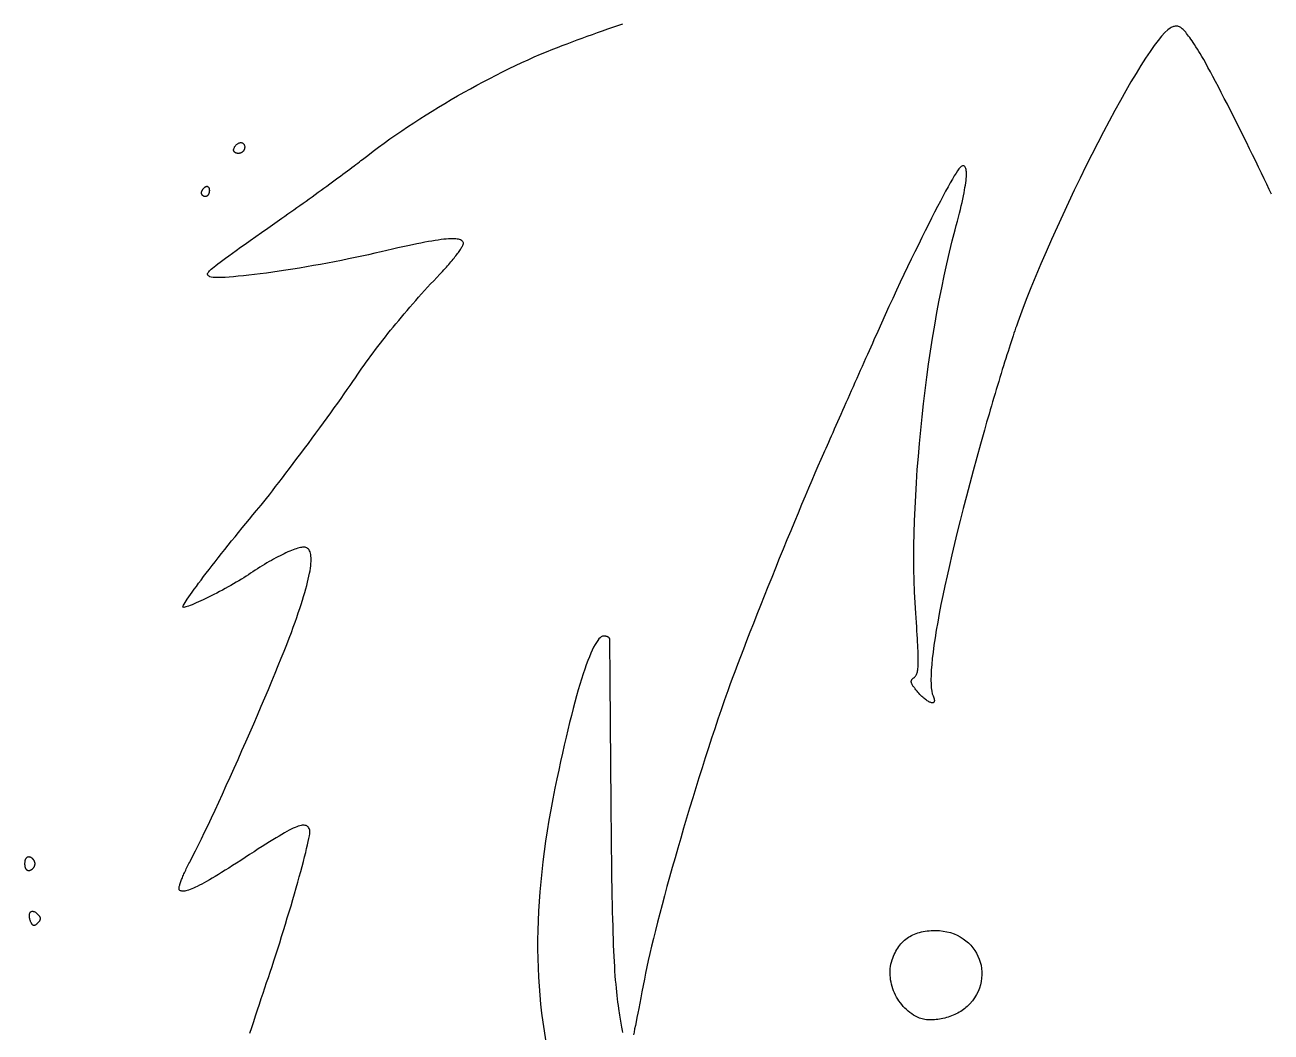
# Model space of a CAD drawing. Extents: x 61.4 to 117, y 125.4 to 225.4.
# Drawn here: x 66.6 to 89.87, y 194.55 to 213.35 of the extents above; entities that cross this region are included whole.
import ezdxf

# ---------------------------------------------------------------- set-up
doc = ezdxf.new("R2010")
doc.units = 0
doc.layers.add('LAYER_1', color=7, linetype='CONTINUOUS')

msp = doc.modelspace()

# ---------------------------------------------------------------- linework, layer by layer
at = {"layer": 'LAYER_1', "color": 7}
for points in [[(76.456, 212.9), (76.543, 212.934), (76.632, 212.969), (76.724, 213.004), (76.816, 213.039), (76.91, 213.074), (77.005, 213.109), (77.1, 213.144), (77.196, 213.178), (77.292, 213.212), (77.388, 213.245), (77.483, 213.278), (77.577, 213.31), (77.67, 213.342), (77.762, 213.372)], [(88.518, 212.86), (88.49, 212.904), (88.463, 212.946), (88.437, 212.986), (88.413, 213.023), (88.39, 213.057), (88.368, 213.089), (88.347, 213.119), (88.327, 213.147), (88.308, 213.172), (88.29, 213.196), (88.272, 213.217), (88.256, 213.236), (88.24, 213.254), (88.224, 213.269), (88.209, 213.283), (88.195, 213.294), (88.181, 213.304), (88.167, 213.313), (88.154, 213.32), (88.14, 213.325), (88.127, 213.328), (88.114, 213.331), (88.1, 213.331), (88.087, 213.331), (88.073, 213.329), (88.06, 213.326), (88.045, 213.322), (88.031, 213.317), (88.016, 213.31), (88, 213.303), (87.984, 213.295)], [(87.984, 213.295), (87.937, 213.263), (87.883, 213.213), (87.823, 213.147), (87.756, 213.066), (87.684, 212.969), (87.607, 212.859), (87.524, 212.735), (87.437, 212.598), (87.346, 212.45), (87.251, 212.291), (87.153, 212.122), (87.053, 211.943), (86.949, 211.755), (86.844, 211.56), (86.737, 211.358), (86.629, 211.15), (86.52, 210.936), (86.411, 210.717), (86.301, 210.494), (86.192, 210.269), (86.084, 210.041), (85.977, 209.811), (85.872, 209.581), (85.769, 209.35), (85.668, 209.121), (85.57, 208.893), (85.475, 208.668), (85.384, 208.445), (85.297, 208.227), (85.215, 208.013), (85.137, 207.805)], [(72.903, 210.843), (73.002, 210.919), (73.102, 210.996), (73.205, 211.073), (73.31, 211.149), (73.417, 211.225), (73.526, 211.301), (73.636, 211.377), (73.747, 211.452), (73.86, 211.527), (73.975, 211.601), (74.09, 211.674), (74.206, 211.747), (74.324, 211.818), (74.442, 211.889), (74.561, 211.96), (74.68, 212.029), (74.8, 212.097), (74.92, 212.164), (75.04, 212.229), (75.16, 212.294), (75.281, 212.357), (75.401, 212.419), (75.521, 212.479), (75.64, 212.538), (75.759, 212.595), (75.878, 212.65), (75.995, 212.704), (76.112, 212.756), (76.228, 212.806), (76.342, 212.854), (76.456, 212.9)], [(89.873, 210.192), (89.83, 210.284), (89.785, 210.381), (89.737, 210.482), (89.686, 210.589), (89.633, 210.698), (89.579, 210.811), (89.522, 210.927), (89.465, 211.044), (89.406, 211.163), (89.347, 211.283), (89.287, 211.403), (89.227, 211.522), (89.168, 211.64), (89.109, 211.757), (89.05, 211.872), (88.993, 211.983), (88.937, 212.092), (88.883, 212.196), (88.83, 212.296), (88.78, 212.391), (88.733, 212.48), (88.688, 212.562), (88.647, 212.638), (88.609, 212.706), (88.574, 212.766), (88.544, 212.818), (88.518, 212.86)], [(70.589, 210.955), (70.583, 210.955), (70.577, 210.956), (70.571, 210.956), (70.566, 210.957), (70.56, 210.958), (70.555, 210.96), (70.55, 210.961), (70.545, 210.963), (70.541, 210.964), (70.536, 210.967), (70.532, 210.969), (70.528, 210.971), (70.524, 210.974), (70.521, 210.976), (70.517, 210.979), (70.514, 210.982), (70.511, 210.986), (70.509, 210.989), (70.507, 210.992), (70.505, 210.996), (70.503, 211), (70.501, 211.004), (70.5, 211.008), (70.499, 211.012), (70.499, 211.016), (70.499, 211.02), (70.499, 211.024), (70.499, 211.029), (70.5, 211.033), (70.501, 211.038), (70.502, 211.042)], [(70.502, 211.042), (70.507, 211.055), (70.512, 211.067), (70.518, 211.079), (70.525, 211.089), (70.532, 211.099), (70.539, 211.108), (70.547, 211.117), (70.555, 211.124), (70.563, 211.131), (70.572, 211.137), (70.581, 211.142), (70.59, 211.147), (70.599, 211.151), (70.607, 211.153), (70.616, 211.156), (70.625, 211.157), (70.634, 211.157), (70.642, 211.157), (70.65, 211.156), (70.658, 211.153), (70.665, 211.15), (70.672, 211.147), (70.678, 211.142), (70.684, 211.136), (70.689, 211.13), (70.694, 211.122), (70.698, 211.114), (70.701, 211.105), (70.703, 211.094), (70.705, 211.083), (70.705, 211.071)], [(70.705, 211.071), (70.705, 211.065), (70.704, 211.059), (70.704, 211.053), (70.703, 211.047), (70.701, 211.042), (70.7, 211.036), (70.698, 211.03), (70.695, 211.025), (70.693, 211.02), (70.69, 211.015), (70.687, 211.01), (70.684, 211.005), (70.681, 211), (70.677, 210.996), (70.673, 210.991), (70.669, 210.987), (70.665, 210.984), (70.66, 210.98), (70.656, 210.976), (70.651, 210.973), (70.646, 210.97), (70.641, 210.968), (70.636, 210.965), (70.63, 210.963), (70.625, 210.961), (70.619, 210.959), (70.613, 210.958), (70.607, 210.957), (70.601, 210.956), (70.595, 210.955), (70.589, 210.955)], [(71.401, 209.747), (71.456, 209.786), (71.512, 209.825), (71.568, 209.865), (71.624, 209.905), (71.681, 209.945), (71.737, 209.986), (71.794, 210.026), (71.851, 210.067), (71.908, 210.108), (71.964, 210.148), (72.02, 210.189), (72.076, 210.229), (72.131, 210.269), (72.185, 210.308), (72.239, 210.347), (72.292, 210.385), (72.343, 210.423), (72.394, 210.46), (72.443, 210.497), (72.491, 210.532), (72.538, 210.567), (72.583, 210.6), (72.626, 210.632), (72.668, 210.664), (72.708, 210.694), (72.746, 210.722), (72.782, 210.749), (72.816, 210.775), (72.847, 210.799), (72.876, 210.822), (72.903, 210.843)], [(84.092, 210.72), (84.079, 210.712), (84.062, 210.694), (84.04, 210.667), (84.015, 210.632), (83.986, 210.588), (83.953, 210.535), (83.917, 210.475), (83.878, 210.407), (83.836, 210.333), (83.791, 210.251), (83.743, 210.162), (83.693, 210.067), (83.64, 209.966), (83.585, 209.86), (83.528, 209.748), (83.468, 209.631), (83.407, 209.509), (83.345, 209.383), (83.281, 209.252), (83.215, 209.118), (83.149, 208.98), (83.081, 208.839), (83.013, 208.695), (82.943, 208.549), (82.874, 208.4), (82.804, 208.249), (82.733, 208.096), (82.663, 207.942), (82.592, 207.787), (82.522, 207.632), (82.452, 207.476)], [(83.968, 209.527), (83.99, 209.61), (84.011, 209.69), (84.03, 209.766), (84.049, 209.84), (84.066, 209.911), (84.082, 209.978), (84.097, 210.042), (84.11, 210.104), (84.123, 210.162), (84.134, 210.217), (84.144, 210.269), (84.152, 210.319), (84.16, 210.365), (84.166, 210.408), (84.171, 210.449), (84.175, 210.487), (84.178, 210.521), (84.18, 210.553), (84.18, 210.583), (84.179, 210.609), (84.177, 210.632), (84.174, 210.653), (84.17, 210.671), (84.164, 210.687), (84.157, 210.699), (84.149, 210.709), (84.14, 210.717), (84.13, 210.721), (84.119, 210.723), (84.106, 210.723), (84.092, 210.72)], [(69.899, 210.218), (69.899, 210.222), (69.9, 210.226), (69.9, 210.23), (69.901, 210.234), (69.902, 210.238), (69.903, 210.242), (69.904, 210.246), (69.905, 210.25), (69.907, 210.254), (69.909, 210.258), (69.911, 210.262), (69.913, 210.266), (69.915, 210.27), (69.917, 210.274), (69.92, 210.278), (69.922, 210.282), (69.925, 210.286), (69.928, 210.29), (69.931, 210.294), (69.934, 210.298), (69.937, 210.302), (69.94, 210.305), (69.943, 210.309), (69.947, 210.312), (69.95, 210.315), (69.954, 210.319), (69.957, 210.322), (69.961, 210.325), (69.965, 210.328), (69.969, 210.33), (69.973, 210.333)], [(69.973, 210.333), (69.976, 210.335), (69.98, 210.337), (69.984, 210.338), (69.988, 210.34), (69.991, 210.34), (69.995, 210.341), (69.998, 210.341), (70.002, 210.341), (70.005, 210.341), (70.008, 210.34), (70.012, 210.339), (70.015, 210.338), (70.018, 210.336), (70.02, 210.334), (70.023, 210.332), (70.026, 210.33), (70.028, 210.327), (70.03, 210.324), (70.033, 210.321), (70.035, 210.318), (70.036, 210.314), (70.038, 210.31), (70.04, 210.306), (70.041, 210.301), (70.042, 210.297), (70.043, 210.292), (70.044, 210.286), (70.045, 210.281), (70.045, 210.276), (70.046, 210.27), (70.046, 210.264)], [(69.973, 210.15), (69.969, 210.15), (69.965, 210.15), (69.961, 210.15), (69.957, 210.151), (69.954, 210.152), (69.95, 210.153), (69.947, 210.154), (69.943, 210.155), (69.94, 210.157), (69.937, 210.158), (69.934, 210.16), (69.931, 210.162), (69.928, 210.164), (69.925, 210.166), (69.922, 210.169), (69.92, 210.171), (69.917, 210.174), (69.915, 210.176), (69.913, 210.179), (69.911, 210.182), (69.909, 210.185), (69.907, 210.188), (69.905, 210.191), (69.904, 210.194), (69.903, 210.197), (69.902, 210.201), (69.901, 210.204), (69.9, 210.208), (69.9, 210.211), (69.899, 210.215), (69.899, 210.218)], [(70.046, 210.264), (70.046, 210.258), (70.045, 210.252), (70.045, 210.246), (70.044, 210.24), (70.043, 210.234), (70.042, 210.229), (70.041, 210.223), (70.04, 210.218), (70.038, 210.213), (70.036, 210.208), (70.035, 210.203), (70.033, 210.198), (70.03, 210.194), (70.028, 210.189), (70.026, 210.185), (70.023, 210.181), (70.02, 210.177), (70.018, 210.174), (70.015, 210.17), (70.012, 210.167), (70.008, 210.164), (70.005, 210.162), (70.002, 210.159), (69.998, 210.157), (69.995, 210.155), (69.991, 210.153), (69.988, 210.152), (69.984, 210.151), (69.98, 210.15), (69.976, 210.15), (69.973, 210.15)], [(70.039, 208.662), (70.032, 208.669), (70.025, 208.676), (70.02, 208.683), (70.016, 208.69), (70.013, 208.697), (70.012, 208.705), (70.014, 208.714), (70.017, 208.723), (70.024, 208.734), (70.033, 208.747), (70.046, 208.761), (70.062, 208.777), (70.081, 208.795), (70.105, 208.816), (70.133, 208.839), (70.166, 208.865), (70.204, 208.894), (70.247, 208.927), (70.295, 208.963), (70.349, 209.002), (70.409, 209.046), (70.475, 209.094), (70.548, 209.146), (70.628, 209.203), (70.715, 209.264), (70.809, 209.331), (70.911, 209.403), (71.021, 209.48), (71.139, 209.563), (71.266, 209.652), (71.401, 209.747)], [(83.232, 202.373), (83.22, 202.569), (83.211, 202.772), (83.204, 202.98), (83.2, 203.194), (83.199, 203.413), (83.2, 203.636), (83.204, 203.864), (83.211, 204.096), (83.22, 204.331), (83.232, 204.568), (83.246, 204.809), (83.262, 205.052), (83.281, 205.296), (83.301, 205.542), (83.325, 205.789), (83.35, 206.036), (83.378, 206.283), (83.407, 206.53), (83.439, 206.777), (83.473, 207.022), (83.509, 207.266), (83.547, 207.507), (83.586, 207.747), (83.628, 207.983), (83.671, 208.217), (83.717, 208.446), (83.764, 208.672), (83.812, 208.894), (83.863, 209.11), (83.914, 209.321), (83.968, 209.527)], [(74.788, 209.288), (74.782, 209.301), (74.774, 209.312), (74.763, 209.323), (74.751, 209.332), (74.735, 209.34), (74.717, 209.347), (74.697, 209.352), (74.673, 209.357), (74.647, 209.36), (74.617, 209.361), (74.585, 209.362), (74.549, 209.361), (74.51, 209.36), (74.468, 209.356), (74.422, 209.352), (74.372, 209.346), (74.319, 209.339), (74.262, 209.33), (74.201, 209.32), (74.137, 209.309), (74.068, 209.297), (73.995, 209.283), (73.918, 209.267), (73.836, 209.251), (73.75, 209.232), (73.66, 209.213), (73.565, 209.192), (73.465, 209.169), (73.36, 209.145), (73.251, 209.12), (73.136, 209.093)], [(74.35, 208.702), (74.375, 208.728), (74.399, 208.754), (74.423, 208.78), (74.447, 208.806), (74.47, 208.832), (74.492, 208.857), (74.514, 208.882), (74.535, 208.907), (74.556, 208.932), (74.576, 208.956), (74.595, 208.979), (74.614, 209.002), (74.631, 209.024), (74.648, 209.046), (74.665, 209.068), (74.68, 209.088), (74.695, 209.108), (74.708, 209.127), (74.721, 209.145), (74.732, 209.163), (74.743, 209.179), (74.753, 209.195), (74.761, 209.21), (74.769, 209.224), (74.775, 209.236), (74.78, 209.248), (74.784, 209.258), (74.787, 209.268), (74.788, 209.276), (74.789, 209.283), (74.788, 209.288)], [(73.136, 209.093), (73.017, 209.065), (72.894, 209.038), (72.769, 209.011), (72.642, 208.985), (72.513, 208.958), (72.383, 208.933), (72.252, 208.908), (72.121, 208.884), (71.989, 208.861), (71.859, 208.838), (71.729, 208.816), (71.601, 208.796), (71.475, 208.776), (71.351, 208.757), (71.229, 208.739), (71.112, 208.723), (70.997, 208.708), (70.887, 208.694), (70.782, 208.682), (70.681, 208.671), (70.586, 208.661), (70.497, 208.653), (70.415, 208.647), (70.339, 208.642), (70.271, 208.639), (70.21, 208.638), (70.158, 208.639), (70.114, 208.642), (70.079, 208.647), (70.054, 208.653), (70.039, 208.662)], [(72.818, 206.832), (72.856, 206.888), (72.895, 206.944), (72.935, 207.001), (72.976, 207.059), (73.017, 207.117), (73.06, 207.175), (73.103, 207.234), (73.147, 207.293), (73.193, 207.352), (73.238, 207.412), (73.285, 207.472), (73.332, 207.533), (73.38, 207.593), (73.429, 207.654), (73.479, 207.715), (73.529, 207.777), (73.58, 207.838), (73.631, 207.9), (73.683, 207.961), (73.736, 208.023), (73.789, 208.085), (73.843, 208.147), (73.898, 208.209), (73.953, 208.271), (74.008, 208.333), (74.064, 208.394), (74.12, 208.456), (74.177, 208.518), (74.234, 208.579), (74.292, 208.641), (74.35, 208.702)], [(85.137, 207.805), (85.125, 207.77), (85.111, 207.732), (85.097, 207.691), (85.081, 207.646), (85.065, 207.598), (85.049, 207.548), (85.031, 207.495), (85.013, 207.439), (84.994, 207.381), (84.975, 207.321), (84.955, 207.258), (84.934, 207.194), (84.914, 207.128), (84.892, 207.06), (84.871, 206.991), (84.849, 206.92), (84.827, 206.848), (84.805, 206.775), (84.782, 206.7), (84.759, 206.625), (84.737, 206.55), (84.714, 206.474), (84.691, 206.397), (84.668, 206.32), (84.645, 206.243), (84.623, 206.166), (84.601, 206.089), (84.578, 206.013), (84.556, 205.937), (84.535, 205.861), (84.514, 205.787)], [(82.452, 207.476), (82.423, 207.409), (82.392, 207.34), (82.361, 207.27), (82.329, 207.199), (82.297, 207.126), (82.265, 207.053), (82.232, 206.979), (82.198, 206.904), (82.165, 206.829), (82.131, 206.753), (82.098, 206.677), (82.064, 206.601), (82.03, 206.526), (81.997, 206.45), (81.963, 206.375), (81.93, 206.301), (81.897, 206.227), (81.865, 206.154), (81.833, 206.082), (81.801, 206.011), (81.77, 205.942), (81.74, 205.874), (81.711, 205.807), (81.682, 205.742), (81.654, 205.68), (81.627, 205.619), (81.601, 205.56), (81.576, 205.504), (81.552, 205.45), (81.529, 205.399), (81.508, 205.351)], [(70.927, 204.289), (70.968, 204.338), (71.012, 204.392), (71.06, 204.452), (71.112, 204.516), (71.166, 204.585), (71.223, 204.658), (71.283, 204.735), (71.345, 204.815), (71.409, 204.899), (71.475, 204.985), (71.543, 205.074), (71.611, 205.165), (71.681, 205.258), (71.752, 205.352), (71.823, 205.447), (71.894, 205.543), (71.965, 205.639), (72.036, 205.735), (72.107, 205.831), (72.176, 205.927), (72.245, 206.021), (72.312, 206.114), (72.378, 206.205), (72.442, 206.294), (72.504, 206.381), (72.564, 206.465), (72.621, 206.546), (72.675, 206.623), (72.726, 206.697), (72.774, 206.767), (72.818, 206.832)], [(84.514, 205.787), (84.441, 205.53), (84.372, 205.279), (84.305, 205.033), (84.24, 204.792), (84.178, 204.556), (84.119, 204.326), (84.062, 204.102), (84.007, 203.884), (83.956, 203.671), (83.907, 203.465), (83.861, 203.265), (83.818, 203.072), (83.777, 202.885), (83.739, 202.705), (83.704, 202.532), (83.672, 202.366), (83.643, 202.207), (83.617, 202.055), (83.594, 201.912), (83.573, 201.775), (83.556, 201.647), (83.542, 201.526), (83.531, 201.414), (83.523, 201.31), (83.518, 201.215), (83.517, 201.128), (83.518, 201.05), (83.523, 200.98), (83.531, 200.92), (83.542, 200.869), (83.557, 200.828)], [(81.508, 205.351), (81.458, 205.239), (81.406, 205.118), (81.35, 204.989), (81.291, 204.852), (81.23, 204.708), (81.167, 204.558), (81.102, 204.403), (81.035, 204.242), (80.967, 204.078), (80.898, 203.91), (80.828, 203.739), (80.757, 203.565), (80.686, 203.391), (80.615, 203.215), (80.544, 203.039), (80.474, 202.864), (80.404, 202.689), (80.335, 202.517), (80.268, 202.346), (80.202, 202.179), (80.138, 202.016), (80.076, 201.857), (80.017, 201.703), (79.96, 201.555), (79.905, 201.414), (79.854, 201.279), (79.807, 201.152), (79.763, 201.034), (79.723, 200.925), (79.687, 200.825), (79.656, 200.736)], [(69.553, 202.486), (69.552, 202.493), (69.555, 202.504), (69.563, 202.521), (69.575, 202.543), (69.591, 202.57), (69.61, 202.601), (69.634, 202.637), (69.661, 202.677), (69.692, 202.72), (69.726, 202.768), (69.763, 202.819), (69.803, 202.874), (69.845, 202.932), (69.891, 202.992), (69.939, 203.056), (69.989, 203.122), (70.042, 203.191), (70.097, 203.261), (70.153, 203.334), (70.212, 203.409), (70.272, 203.485), (70.333, 203.562), (70.396, 203.641), (70.46, 203.721), (70.525, 203.801), (70.591, 203.882), (70.657, 203.963), (70.724, 204.045), (70.792, 204.127), (70.86, 204.208), (70.927, 204.289)], [(71.848, 203.6), (71.836, 203.604), (71.822, 203.606), (71.805, 203.606), (71.787, 203.605), (71.767, 203.602), (71.745, 203.597), (71.721, 203.592), (71.696, 203.585), (71.669, 203.576), (71.64, 203.566), (71.61, 203.555), (71.578, 203.543), (71.546, 203.53), (71.512, 203.515), (71.476, 203.499), (71.44, 203.482), (71.403, 203.464), (71.365, 203.445), (71.326, 203.425), (71.286, 203.403), (71.245, 203.381), (71.204, 203.358), (71.162, 203.335), (71.119, 203.31), (71.077, 203.284), (71.034, 203.258), (70.99, 203.231), (70.946, 203.203), (70.903, 203.175), (70.859, 203.146), (70.815, 203.117)], [(71.612, 202.112), (71.645, 202.204), (71.676, 202.292), (71.705, 202.377), (71.733, 202.459), (71.759, 202.538), (71.783, 202.614), (71.806, 202.687), (71.826, 202.758), (71.846, 202.825), (71.863, 202.889), (71.879, 202.95), (71.893, 203.008), (71.905, 203.064), (71.916, 203.117), (71.925, 203.166), (71.933, 203.213), (71.938, 203.258), (71.943, 203.299), (71.945, 203.338), (71.946, 203.374), (71.945, 203.408), (71.943, 203.438), (71.939, 203.467), (71.933, 203.492), (71.926, 203.515), (71.917, 203.536), (71.906, 203.554), (71.894, 203.569), (71.88, 203.582), (71.865, 203.592), (71.848, 203.6)], [(70.815, 203.117), (70.776, 203.09), (70.734, 203.063), (70.69, 203.035), (70.644, 203.007), (70.597, 202.978), (70.548, 202.949), (70.498, 202.92), (70.446, 202.891), (70.394, 202.862), (70.342, 202.833), (70.289, 202.805), (70.236, 202.776), (70.184, 202.749), (70.132, 202.722), (70.081, 202.696), (70.03, 202.671), (69.981, 202.647), (69.933, 202.624), (69.887, 202.602), (69.843, 202.582), (69.801, 202.563), (69.761, 202.546), (69.724, 202.53), (69.69, 202.517), (69.659, 202.506), (69.632, 202.496), (69.608, 202.489), (69.588, 202.485), (69.572, 202.482), (69.56, 202.483), (69.553, 202.486)], [(83.207, 201.175), (83.215, 201.182), (83.223, 201.189), (83.23, 201.198), (83.237, 201.207), (83.243, 201.218), (83.249, 201.23), (83.254, 201.244), (83.259, 201.26), (83.263, 201.277), (83.267, 201.296), (83.27, 201.317), (83.273, 201.34), (83.275, 201.366), (83.277, 201.394), (83.278, 201.424), (83.279, 201.458), (83.279, 201.494), (83.279, 201.533), (83.278, 201.575), (83.277, 201.621), (83.275, 201.67), (83.273, 201.722), (83.27, 201.778), (83.267, 201.838), (83.264, 201.902), (83.259, 201.969), (83.255, 202.041), (83.25, 202.117), (83.245, 202.198), (83.239, 202.283), (83.232, 202.373)], [(69.692, 197.753), (69.738, 197.841), (69.788, 197.939), (69.842, 198.046), (69.899, 198.162), (69.958, 198.285), (70.021, 198.416), (70.085, 198.553), (70.152, 198.696), (70.221, 198.844), (70.291, 198.997), (70.362, 199.154), (70.435, 199.314), (70.508, 199.477), (70.581, 199.641), (70.655, 199.807), (70.728, 199.974), (70.801, 200.14), (70.873, 200.306), (70.945, 200.471), (71.014, 200.634), (71.083, 200.794), (71.149, 200.951), (71.213, 201.104), (71.274, 201.253), (71.333, 201.396), (71.389, 201.534), (71.442, 201.665), (71.49, 201.789), (71.535, 201.906), (71.576, 202.014), (71.612, 202.112)], [(77.404, 201.945), (77.384, 201.941), (77.363, 201.932), (77.341, 201.915), (77.318, 201.892), (77.295, 201.863), (77.271, 201.828), (77.246, 201.786), (77.22, 201.738), (77.194, 201.684), (77.167, 201.625), (77.14, 201.559), (77.112, 201.487), (77.083, 201.41), (77.054, 201.327), (77.024, 201.238), (76.994, 201.144), (76.964, 201.044), (76.933, 200.939), (76.901, 200.828), (76.869, 200.712), (76.837, 200.591), (76.804, 200.465), (76.771, 200.334), (76.738, 200.197), (76.704, 200.056), (76.67, 199.91), (76.636, 199.759), (76.602, 199.604), (76.567, 199.443), (76.533, 199.279), (76.498, 199.109)], [(77.52, 201.89), (77.52, 201.893), (77.519, 201.896), (77.519, 201.898), (77.517, 201.901), (77.516, 201.904), (77.514, 201.907), (77.512, 201.909), (77.51, 201.912), (77.507, 201.914), (77.505, 201.917), (77.502, 201.919), (77.498, 201.921), (77.495, 201.923), (77.491, 201.926), (77.487, 201.928), (77.483, 201.93), (77.479, 201.931), (77.474, 201.933), (77.47, 201.935), (77.465, 201.936), (77.46, 201.938), (77.455, 201.939), (77.45, 201.94), (77.445, 201.941), (77.439, 201.942), (77.433, 201.943), (77.428, 201.944), (77.422, 201.944), (77.416, 201.944), (77.41, 201.945), (77.404, 201.945)], [(77.547, 198.795), (77.546, 198.956), (77.544, 199.115), (77.543, 199.271), (77.542, 199.426), (77.541, 199.577), (77.539, 199.726), (77.538, 199.872), (77.537, 200.015), (77.536, 200.154), (77.535, 200.289), (77.534, 200.421), (77.533, 200.548), (77.532, 200.671), (77.531, 200.789), (77.53, 200.903), (77.529, 201.012), (77.528, 201.115), (77.527, 201.213), (77.526, 201.305), (77.525, 201.391), (77.525, 201.472), (77.524, 201.545), (77.523, 201.613), (77.523, 201.673), (77.522, 201.727), (77.522, 201.773), (77.521, 201.812), (77.521, 201.844), (77.521, 201.867), (77.52, 201.883), (77.52, 201.89)], [(83.273, 200.899), (83.259, 200.915), (83.247, 200.93), (83.235, 200.944), (83.224, 200.958), (83.213, 200.971), (83.204, 200.983), (83.195, 200.995), (83.187, 201.006), (83.18, 201.017), (83.174, 201.027), (83.168, 201.037), (83.163, 201.046), (83.159, 201.055), (83.156, 201.064), (83.153, 201.072), (83.152, 201.079), (83.15, 201.087), (83.15, 201.094), (83.15, 201.101), (83.151, 201.108), (83.153, 201.114), (83.155, 201.12), (83.158, 201.127), (83.162, 201.133), (83.167, 201.139), (83.172, 201.145), (83.177, 201.151), (83.184, 201.157), (83.191, 201.163), (83.198, 201.169), (83.207, 201.175)], [(83.557, 200.828), (83.565, 200.809), (83.571, 200.792), (83.575, 200.776), (83.578, 200.762), (83.58, 200.75), (83.58, 200.738), (83.579, 200.729), (83.577, 200.721), (83.573, 200.714), (83.568, 200.708), (83.562, 200.704), (83.555, 200.702), (83.546, 200.7), (83.537, 200.7), (83.527, 200.702), (83.516, 200.705), (83.504, 200.709), (83.491, 200.714), (83.477, 200.721), (83.463, 200.729), (83.448, 200.738), (83.432, 200.749), (83.416, 200.761), (83.4, 200.774), (83.382, 200.788), (83.365, 200.804), (83.347, 200.82), (83.329, 200.838), (83.31, 200.857), (83.292, 200.877), (83.273, 200.899)], [(79.656, 200.736), (79.598, 200.567), (79.539, 200.394), (79.48, 200.217), (79.421, 200.038), (79.362, 199.857), (79.303, 199.673), (79.244, 199.487), (79.185, 199.3), (79.127, 199.112), (79.069, 198.924), (79.012, 198.736), (78.956, 198.547), (78.9, 198.36), (78.845, 198.173), (78.791, 197.988), (78.739, 197.805), (78.687, 197.624), (78.638, 197.445), (78.589, 197.27), (78.542, 197.098), (78.497, 196.93), (78.454, 196.766), (78.413, 196.606), (78.374, 196.452), (78.337, 196.303), (78.302, 196.16), (78.27, 196.023), (78.24, 195.892), (78.213, 195.769), (78.188, 195.653), (78.167, 195.544)], [(76.498, 199.109), (76.457, 198.906), (76.42, 198.705), (76.385, 198.506), (76.353, 198.31), (76.323, 198.115), (76.296, 197.923), (76.272, 197.732), (76.25, 197.544), (76.231, 197.357), (76.215, 197.173), (76.202, 196.99), (76.191, 196.808), (76.183, 196.628), (76.177, 196.45), (76.174, 196.274), (76.174, 196.098), (76.177, 195.924), (76.182, 195.752), (76.19, 195.58), (76.201, 195.41), (76.214, 195.241), (76.23, 195.073), (76.249, 194.906), (76.27, 194.739), (76.294, 194.574), (76.321, 194.41)], [(77.691, 194.992), (77.682, 195.05), (77.674, 195.11), (77.666, 195.172), (77.658, 195.236), (77.651, 195.304), (77.644, 195.374), (77.637, 195.447), (77.63, 195.523), (77.624, 195.604), (77.618, 195.688), (77.613, 195.776), (77.608, 195.869), (77.603, 195.966), (77.598, 196.068), (77.593, 196.176), (77.589, 196.288), (77.585, 196.407), (77.581, 196.531), (77.578, 196.661), (77.574, 196.798), (77.571, 196.942), (77.568, 197.092), (77.565, 197.249), (77.562, 197.414), (77.56, 197.586), (77.557, 197.767), (77.555, 197.955), (77.553, 198.152), (77.551, 198.357), (77.549, 198.571), (77.547, 198.795)], [(71.922, 198.323), (71.915, 198.34), (71.907, 198.356), (71.898, 198.37), (71.888, 198.382), (71.877, 198.392), (71.864, 198.401), (71.85, 198.408), (71.835, 198.412), (71.818, 198.415), (71.8, 198.415), (71.779, 198.414), (71.757, 198.41), (71.732, 198.404), (71.705, 198.396), (71.676, 198.386), (71.645, 198.373), (71.611, 198.358), (71.574, 198.34), (71.534, 198.32), (71.492, 198.297), (71.446, 198.272), (71.398, 198.244), (71.346, 198.213), (71.29, 198.18), (71.232, 198.144), (71.169, 198.105), (71.103, 198.063), (71.033, 198.019), (70.959, 197.971), (70.881, 197.92), (70.798, 197.867)], [(71.147, 195.571), (71.181, 195.673), (71.216, 195.778), (71.252, 195.885), (71.288, 195.995), (71.323, 196.107), (71.359, 196.221), (71.395, 196.336), (71.431, 196.451), (71.467, 196.567), (71.501, 196.683), (71.536, 196.798), (71.57, 196.912), (71.603, 197.025), (71.635, 197.136), (71.666, 197.244), (71.696, 197.35), (71.724, 197.453), (71.751, 197.552), (71.777, 197.647), (71.801, 197.738), (71.823, 197.824), (71.844, 197.905), (71.862, 197.98), (71.878, 198.049), (71.892, 198.111), (71.904, 198.166), (71.913, 198.214), (71.92, 198.254), (71.923, 198.286), (71.924, 198.309), (71.922, 198.323)], [(66.603, 197.696), (66.603, 197.705), (66.603, 197.714), (66.604, 197.722), (66.604, 197.73), (66.605, 197.738), (66.607, 197.746), (66.608, 197.753), (66.61, 197.76), (66.611, 197.767), (66.613, 197.773), (66.616, 197.779), (66.618, 197.785), (66.621, 197.79), (66.623, 197.795), (66.626, 197.8), (66.629, 197.804), (66.633, 197.808), (66.636, 197.812), (66.64, 197.815), (66.644, 197.818), (66.647, 197.821), (66.652, 197.823), (66.656, 197.825), (66.66, 197.826), (66.665, 197.827), (66.669, 197.827), (66.674, 197.828), (66.679, 197.827), (66.684, 197.827), (66.689, 197.826), (66.694, 197.824)], [(66.694, 197.824), (66.699, 197.822), (66.704, 197.82), (66.708, 197.818), (66.713, 197.816), (66.718, 197.813), (66.722, 197.81), (66.727, 197.807), (66.731, 197.804), (66.735, 197.8), (66.739, 197.796), (66.743, 197.793), (66.747, 197.789), (66.75, 197.785), (66.754, 197.78), (66.757, 197.776), (66.76, 197.771), (66.763, 197.767), (66.766, 197.762), (66.769, 197.757), (66.772, 197.752), (66.774, 197.748), (66.776, 197.742), (66.778, 197.737), (66.78, 197.732), (66.781, 197.727), (66.783, 197.722), (66.784, 197.717), (66.785, 197.711), (66.785, 197.706), (66.786, 197.701), (66.786, 197.696)], [(69.485, 197.207), (69.482, 197.21), (69.481, 197.215), (69.48, 197.221), (69.48, 197.229), (69.48, 197.237), (69.481, 197.247), (69.483, 197.258), (69.485, 197.27), (69.489, 197.283), (69.492, 197.297), (69.497, 197.311), (69.502, 197.327), (69.507, 197.344), (69.513, 197.362), (69.52, 197.38), (69.527, 197.399), (69.535, 197.419), (69.544, 197.44), (69.552, 197.461), (69.562, 197.483), (69.572, 197.505), (69.582, 197.528), (69.592, 197.552), (69.604, 197.576), (69.615, 197.6), (69.627, 197.625), (69.639, 197.65), (69.652, 197.675), (69.665, 197.701), (69.679, 197.727), (69.692, 197.753)], [(70.798, 197.867), (70.714, 197.811), (70.632, 197.758), (70.554, 197.708), (70.48, 197.661), (70.409, 197.615), (70.34, 197.573), (70.275, 197.532), (70.214, 197.494), (70.155, 197.459), (70.099, 197.426), (70.046, 197.395), (69.995, 197.366), (69.948, 197.34), (69.903, 197.315), (69.861, 197.293), (69.821, 197.273), (69.784, 197.256), (69.749, 197.24), (69.716, 197.226), (69.686, 197.214), (69.658, 197.204), (69.632, 197.196), (69.608, 197.19), (69.587, 197.186), (69.567, 197.184), (69.549, 197.184), (69.533, 197.185), (69.518, 197.188), (69.506, 197.192), (69.495, 197.199), (69.485, 197.207)], [(66.694, 197.568), (66.689, 197.566), (66.684, 197.565), (66.679, 197.564), (66.674, 197.564), (66.669, 197.564), (66.665, 197.565), (66.66, 197.566), (66.656, 197.567), (66.652, 197.569), (66.647, 197.571), (66.644, 197.574), (66.64, 197.576), (66.636, 197.58), (66.633, 197.583), (66.629, 197.587), (66.626, 197.592), (66.623, 197.596), (66.621, 197.601), (66.618, 197.607), (66.616, 197.613), (66.613, 197.619), (66.611, 197.625), (66.61, 197.632), (66.608, 197.639), (66.607, 197.646), (66.605, 197.654), (66.604, 197.661), (66.604, 197.67), (66.603, 197.678), (66.603, 197.687), (66.603, 197.696)], [(66.786, 197.696), (66.786, 197.691), (66.785, 197.685), (66.785, 197.68), (66.784, 197.675), (66.783, 197.67), (66.781, 197.665), (66.78, 197.659), (66.778, 197.654), (66.776, 197.649), (66.774, 197.644), (66.772, 197.639), (66.769, 197.634), (66.766, 197.629), (66.763, 197.625), (66.76, 197.62), (66.757, 197.616), (66.754, 197.611), (66.75, 197.607), (66.747, 197.603), (66.743, 197.599), (66.739, 197.595), (66.735, 197.591), (66.731, 197.588), (66.727, 197.585), (66.722, 197.582), (66.718, 197.579), (66.713, 197.576), (66.708, 197.574), (66.704, 197.571), (66.699, 197.569), (66.694, 197.568)], [(66.706, 196.625), (66.7, 196.64), (66.696, 196.655), (66.692, 196.669), (66.689, 196.683), (66.687, 196.696), (66.685, 196.709), (66.685, 196.721), (66.685, 196.732), (66.685, 196.743), (66.687, 196.752), (66.689, 196.762), (66.692, 196.77), (66.695, 196.778), (66.7, 196.785), (66.704, 196.791), (66.709, 196.796), (66.715, 196.8), (66.721, 196.804), (66.728, 196.806), (66.735, 196.808), (66.743, 196.808), (66.751, 196.808), (66.759, 196.807), (66.768, 196.804), (66.777, 196.801), (66.787, 196.796), (66.797, 196.791), (66.807, 196.784), (66.817, 196.776), (66.827, 196.767), (66.838, 196.757)], [(66.839, 196.585), (66.833, 196.579), (66.827, 196.573), (66.821, 196.568), (66.816, 196.563), (66.81, 196.559), (66.805, 196.555), (66.8, 196.552), (66.795, 196.549), (66.79, 196.547), (66.785, 196.545), (66.781, 196.544), (66.776, 196.543), (66.772, 196.543), (66.768, 196.543), (66.764, 196.544), (66.76, 196.545), (66.756, 196.547), (66.752, 196.549), (66.748, 196.552), (66.744, 196.555), (66.741, 196.559), (66.737, 196.563), (66.734, 196.568), (66.73, 196.573), (66.727, 196.579), (66.723, 196.585), (66.72, 196.592), (66.716, 196.599), (66.713, 196.607), (66.709, 196.616), (66.706, 196.625)], [(66.706, 196.625), (66.706, 196.625)], [(66.838, 196.757), (66.844, 196.751), (66.85, 196.744), (66.856, 196.738), (66.86, 196.732), (66.865, 196.727), (66.869, 196.721), (66.873, 196.715), (66.876, 196.71), (66.879, 196.705), (66.882, 196.699), (66.884, 196.694), (66.885, 196.689), (66.887, 196.683), (66.887, 196.678), (66.888, 196.673), (66.888, 196.668), (66.888, 196.663), (66.887, 196.658), (66.886, 196.652), (66.884, 196.647), (66.882, 196.642), (66.879, 196.637), (66.877, 196.631), (66.873, 196.626), (66.87, 196.62), (66.866, 196.615), (66.861, 196.609), (66.856, 196.603), (66.851, 196.597), (66.845, 196.591), (66.839, 196.585)], [(82.792, 195.9), (82.804, 195.935), (82.817, 195.969), (82.831, 196.002), (82.846, 196.033), (82.862, 196.064), (82.879, 196.093), (82.896, 196.121), (82.915, 196.148), (82.935, 196.174), (82.955, 196.199), (82.976, 196.222), (82.999, 196.244), (83.022, 196.266), (83.046, 196.286), (83.071, 196.304), (83.097, 196.322), (83.124, 196.339), (83.151, 196.354), (83.18, 196.368), (83.21, 196.382), (83.24, 196.394), (83.272, 196.404), (83.304, 196.414), (83.338, 196.423), (83.372, 196.43), (83.407, 196.436), (83.444, 196.441), (83.481, 196.445), (83.519, 196.448), (83.558, 196.45), (83.598, 196.45)], [(83.598, 196.45), (83.674, 196.448), (83.746, 196.44), (83.816, 196.427), (83.883, 196.409), (83.947, 196.387), (84.008, 196.361), (84.065, 196.33), (84.119, 196.296), (84.17, 196.258), (84.217, 196.217), (84.26, 196.173), (84.3, 196.126), (84.335, 196.077), (84.367, 196.025), (84.394, 195.971), (84.417, 195.916), (84.436, 195.859), (84.451, 195.8), (84.461, 195.741), (84.466, 195.68), (84.467, 195.619), (84.462, 195.558), (84.453, 195.496), (84.439, 195.435), (84.42, 195.374), (84.395, 195.313), (84.366, 195.254), (84.331, 195.195), (84.29, 195.138), (84.243, 195.083), (84.191, 195.029)], [(83.305, 194.814), (83.266, 194.83), (83.229, 194.849), (83.192, 194.87), (83.157, 194.893), (83.123, 194.917), (83.09, 194.944), (83.058, 194.972), (83.027, 195.001), (82.998, 195.033), (82.971, 195.065), (82.945, 195.099), (82.92, 195.134), (82.897, 195.17), (82.875, 195.207), (82.855, 195.245), (82.837, 195.283), (82.82, 195.323), (82.805, 195.363), (82.792, 195.404), (82.781, 195.445), (82.772, 195.486), (82.764, 195.528), (82.759, 195.57), (82.756, 195.612), (82.754, 195.654), (82.755, 195.695), (82.758, 195.737), (82.763, 195.778), (82.77, 195.819), (82.78, 195.86), (82.792, 195.9)], [(70.803, 194.531), (70.838, 194.64), (70.873, 194.749), (70.909, 194.858), (70.944, 194.966), (70.979, 195.072), (71.014, 195.177), (71.048, 195.279), (71.081, 195.38), (71.114, 195.477), (71.147, 195.571)], [(78.167, 195.544), (78.143, 195.42), (78.12, 195.302), (78.099, 195.193), (78.079, 195.09), (78.061, 194.995), (78.043, 194.906), (78.027, 194.823), (78.012, 194.747), (77.998, 194.677), (77.985, 194.613), (77.973, 194.554), (77.962, 194.501)], [(77.766, 194.548), (77.76, 194.58), (77.754, 194.614), (77.748, 194.648), (77.742, 194.684), (77.735, 194.72), (77.729, 194.757), (77.723, 194.794), (77.716, 194.833), (77.71, 194.872), (77.704, 194.911), (77.697, 194.951), (77.691, 194.992)], [(84.191, 195.029), (84.17, 195.01), (84.148, 194.991), (84.124, 194.973), (84.099, 194.956), (84.073, 194.939), (84.046, 194.923), (84.019, 194.908), (83.99, 194.894), (83.96, 194.88), (83.93, 194.867), (83.9, 194.855), (83.868, 194.843), (83.837, 194.833), (83.805, 194.823), (83.773, 194.815), (83.741, 194.807), (83.709, 194.8), (83.677, 194.794), (83.645, 194.789), (83.613, 194.785), (83.582, 194.782), (83.551, 194.78), (83.52, 194.78), (83.49, 194.78), (83.461, 194.781), (83.433, 194.784), (83.405, 194.787), (83.378, 194.792), (83.353, 194.798), (83.328, 194.805), (83.305, 194.814)]]:
    msp.add_lwpolyline(points, dxfattribs=at)
for points in [[(70.502, 211.042)], [(69.899, 210.218)], [(66.603, 197.696)], [(83.305, 194.814)]]:
    msp.add_lwpolyline(points, close=True, dxfattribs=at)

doc.saveas('drawing.dxf')
